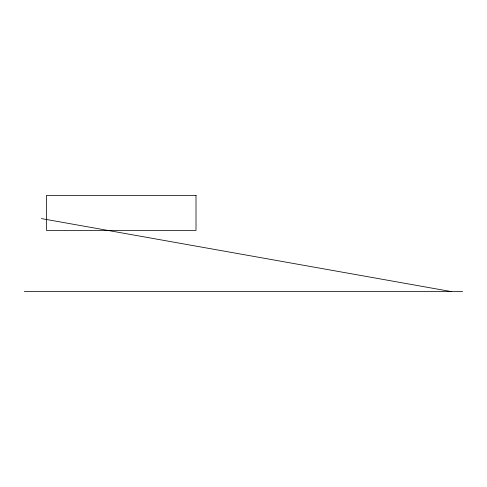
<?xml version="1.0" encoding="UTF-8"?>
<svg xmlns="http://www.w3.org/2000/svg" width="487" height="487" viewBox="0 0 487 487"><rect width="100%" height="100%" fill="white"/><g stroke="black" fill="none" stroke-linecap="round" stroke-linejoin="round"><path stroke-width="0.73" d="M24.35 291.628L462.65 291.628M41.365 218.584L451.619 291.628M196.011 195.372L46.484 195.372L46.484 230.381L196.011 230.381L196.011 195.372"/></g></svg>
